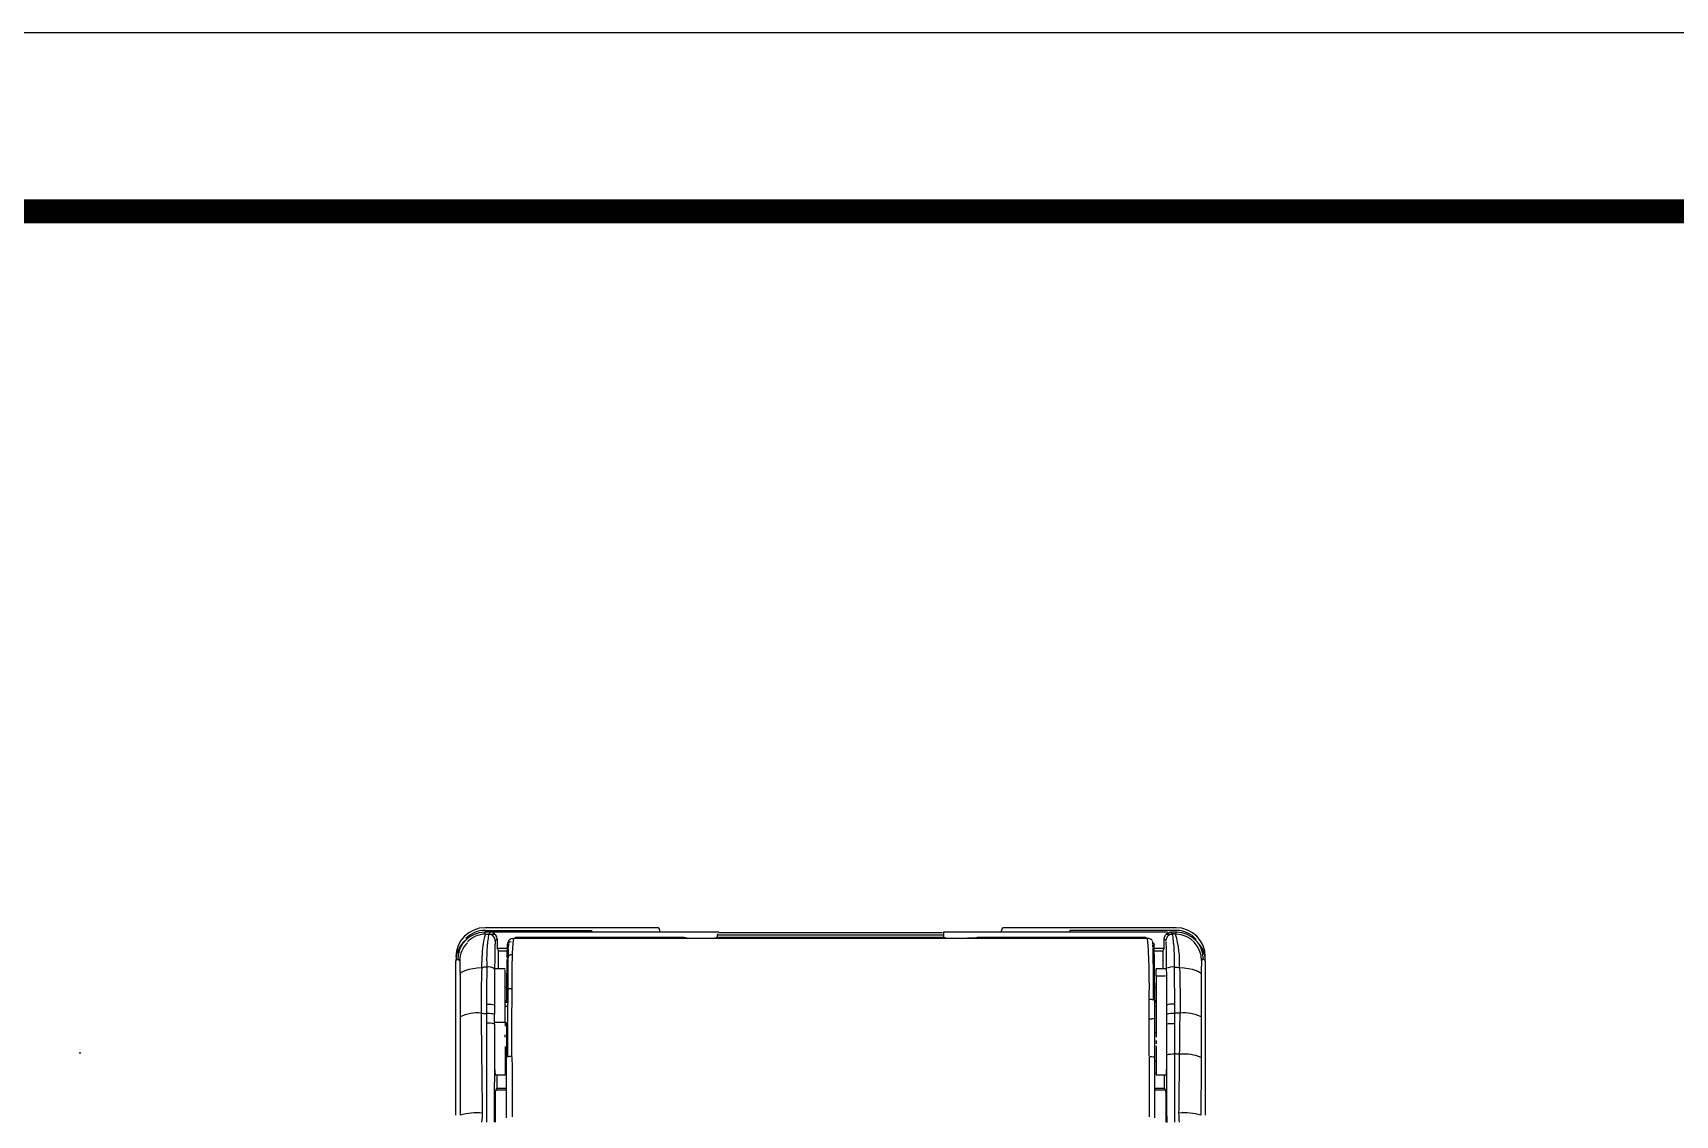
# Model space of a CAD drawing. Extents: x 1007 to 1797, y 752 to 1331.
# Drawn here: x 1133.8 to 1257.4, y 1249.3 to 1330.8 of the extents above; entities that cross this region are included whole.
import ezdxf

# ---------------------------------------------------------------- set-up
doc = ezdxf.new("R2010")
doc.units = 0
doc.header["$LTSCALE"] = 0.5
doc.header["$MEASUREMENT"] = 0
doc.layers.get('0').update_dxf_attribs({"linetype": 'CONTINUOUS'})
doc.layers.add('Make2D$_U+53EF_U+89C1_U+7EBF$_U+6B63_U+5207_U+7EBF', color=7, linetype='CONTINUOUS')

msp = doc.modelspace()

# ---------------------------------------------------------------- linework, layer by layer
at = {"ltscale": 0.5}
msp.add_lwpolyline([(1007.01, 752.03), (1796.89, 752.03), (1796.89, 1330.79), (1007.01, 1330.79)], close=True, dxfattribs=at)
at = {"color": 5, "linetype": 'ByBlock', "lineweight": 200, "const_width": 1.82}
msp.add_lwpolyline([(1019.71, 776.81), (1784.11, 776.81), (1784.11, 1317.35), (1019.71, 1317.35)], close=True, dxfattribs=at)
at = {"layer": 'Make2D$_U+53EF_U+89C1_U+7EBF$_U+6B63_U+5207_U+7EBF', "lineweight": 25}
for p, q in [((1180.79, 1263.41), (1167.84, 1263.41)), ((1167.84, 1263.21), (1175.84, 1263.21)), ((1175.84, 1263.21), (1175.84, 1263.07)), ((1180.99, 1263.07), (1180.99, 1263.21)), ((1206.7, 1263.07), (1206.7, 1263.21)), ((1219.84, 1263.41), (1206.9, 1263.41)), ((1211.84, 1263.21), (1211.84, 1263.07)), ((1219.84, 1263.21), (1211.84, 1263.21)), ((1167.8, 1263.05), (1167.88, 1262.97)), ((1168.24, 1263.07), (1167.82, 1263.07)), ((1168.1, 1262.93), (1168.24, 1263.07)), ((1168.1, 1262.92), (1168.59, 1262.92)), ((1185.42, 1263.07), (1168.24, 1263.07)), ((1168.74, 1262.57), (1168.6, 1262.43)), ((1168.74, 1262.57), (1168.74, 1261.88)), ((1170.14, 1262.7), (1182.83, 1262.7)), ((1182.83, 1262.7), (1183.05, 1262.66)), ((1185.13, 1262.66), (1185.34, 1262.7)), ((1185.34, 1262.7), (1185.34, 1262.84)), ((1202.34, 1262.84), (1185.34, 1262.84)), ((1185.34, 1262.7), (1202.34, 1262.7)), ((1185.42, 1263.04), (1202.26, 1263.04)), ((1219.2, 1263.07), (1202.34, 1263.07)), ((1202.34, 1262.84), (1202.34, 1262.7)), ((1202.34, 1262.7), (1202.55, 1262.66)), ((1204.64, 1262.66), (1204.86, 1262.7)), ((1204.86, 1262.7), (1217.54, 1262.7)), ((1217.54, 1262.7), (1217.68, 1262.61)), ((1219.08, 1262.44), (1218.95, 1262.57)), ((1218.95, 1261.88), (1218.95, 1262.57)), ((1219.1, 1262.92), (1219.58, 1262.92)), ((1219.45, 1263.07), (1219.58, 1262.94)), ((1219.87, 1263.07), (1219.45, 1263.07)), ((1219.79, 1262.97), (1219.88, 1263.05)), ((1165.64, 1260.92), (1165.78, 1261.06)), ((1165.64, 1249.3), (1165.64, 1260.92)), ((1165.79, 1261.06), (1165.92, 1260.93)), ((1168.84, 1261.67), (1168.74, 1261.88)), ((1168.74, 1261.88), (1169.49, 1261.88)), ((1168.84, 1261.67), (1169.49, 1261.67)), ((1168.84, 1260.31), (1168.84, 1261.67)), ((1218.18, 1261.88), (1218.95, 1261.88)), ((1218.2, 1261.67), (1218.84, 1261.67)), ((1218.95, 1261.88), (1218.84, 1261.67)), ((1218.84, 1261.67), (1218.84, 1260.32)), ((1221.76, 1260.94), (1221.89, 1261.07)), ((1222.04, 1260.92), (1222.04, 1249.3)), ((1169.34, 1260.31), (1168.61, 1260.31)), ((1219.07, 1260.32), (1218.34, 1260.32)), ((1218.34, 1259.78), (1219.04, 1259.78)), ((1169.46, 1258.91), (1169.34, 1258.91)), ((1218.34, 1258.91), (1218.23, 1258.91)), ((1169.46, 1257.91), (1169.34, 1257.91)), ((1169.34, 1257.81), (1169.51, 1257.81)), ((1169.56, 1257.47), (1169.34, 1257.47)), ((1218.34, 1257.91), (1218.23, 1257.91)), ((1218.34, 1257.81), (1218.23, 1257.81)), ((1218.34, 1257.48), (1218.23, 1257.48)), ((1168.54, 1256.31), (1169.34, 1256.31)), ((1169.34, 1256.31), (1169.34, 1256.01)), ((1169.34, 1255.18), (1169.34, 1255.34)), ((1218.23, 1255.53), (1218.34, 1255.53)), ((1169.45, 1253.33), (1169.34, 1253.33)), ((1218.34, 1253.33), (1218.23, 1253.33)), ((1169.34, 1252.31), (1168.63, 1252.31)), ((1168.74, 1251.31), (1168.74, 1252.31)), ((1169.34, 1252.46), (1169.45, 1252.46)), ((1218.23, 1252.46), (1218.34, 1252.46)), ((1219.07, 1252.31), (1218.34, 1252.31)), ((1218.95, 1252.31), (1218.95, 1251.31)), ((1168.64, 1251.17), (1168.74, 1251.31)), ((1169.45, 1251.31), (1168.74, 1251.31)), ((1218.95, 1251.31), (1218.23, 1251.31)), ((1218.95, 1251.31), (1219.04, 1251.17))]:
    msp.add_line(p, q, dxfattribs=at)
for points in [[(1167.84, 1263.41), (1166.63, 1263.41), (1165.64, 1262.43), (1165.64, 1261.21)], [(1167.84, 1263.21), (1167.29, 1263.21), (1166.77, 1262.99), (1166.39, 1262.59)], [(1180.99, 1263.21), (1180.99, 1263.32), (1180.9, 1263.41), (1180.79, 1263.41)], [(1206.9, 1263.41), (1206.79, 1263.41), (1206.7, 1263.32), (1206.7, 1263.21)], [(1222.04, 1261.21), (1222.04, 1262.43), (1221.06, 1263.41), (1219.84, 1263.41)], [(1221.36, 1262.52), (1220.98, 1262.96), (1220.43, 1263.21), (1219.85, 1263.21)], [(1166.39, 1262.47), (1165.92, 1262.09), (1165.64, 1261.52), (1165.64, 1260.92)], [(1167.79, 1263.07), (1166.69, 1263.07), (1165.79, 1262.17), (1165.79, 1261.07)], [(1166.52, 1262.28), (1166.15, 1261.92), (1165.94, 1261.44), (1165.93, 1260.93)], [(1167.82, 1262.93), (1167.33, 1262.91), (1166.86, 1262.7), (1166.51, 1262.35)], [(1167.92, 1262.93), (1167.94, 1262.93), (1167.96, 1262.93), (1167.98, 1262.93)], [(1168.1, 1262.93), (1167.98, 1262.11), (1167.93, 1261.28), (1167.97, 1260.44)], [(1167.98, 1262.93), (1168, 1262.93), (1168.02, 1262.93), (1168.04, 1262.93)], [(1168.04, 1262.93), (1168.06, 1262.93), (1168.08, 1262.93), (1168.1, 1262.93)], [(1168.6, 1262.43), (1168.6, 1262.71), (1168.38, 1262.93), (1168.1, 1262.93)], [(1168.74, 1262.57), (1168.74, 1262.77), (1168.61, 1262.95), (1168.42, 1263.03)], [(1168.6, 1262.42), (1168.6, 1262.41), (1168.6, 1262.38), (1168.59, 1262.33)], [(1169.51, 1262.11), (1169.5, 1262.04), (1169.5, 1261.96), (1169.49, 1261.86)], [(1169.99, 1262.61), (1169.72, 1262.61), (1169.51, 1262.39), (1169.5, 1262.12)], [(1169.5, 1262.12), (1169.5, 1262.12), (1169.5, 1262.11), (1169.51, 1262.11)], [(1169.61, 1261.89), (1169.61, 1262.01), (1169.62, 1262.12), (1169.62, 1262.22)], [(1169.63, 1262.28), (1169.67, 1262.32), (1169.73, 1262.36), (1169.79, 1262.38)], [(1169.99, 1262.61), (1170.04, 1262.64), (1170.09, 1262.67), (1170.14, 1262.7)], [(1185.34, 1262.84), (1185.34, 1262.86), (1185.34, 1262.87), (1185.35, 1262.88)], [(1185.35, 1262.92), (1185.35, 1262.93), (1185.35, 1262.94), (1185.35, 1262.95)], [(1185.35, 1262.88), (1185.35, 1262.9), (1185.35, 1262.91), (1185.35, 1262.92)], [(1202.32, 1263.04), (1202.32, 1263.04), (1202.33, 1263.04), (1202.33, 1263.03)], [(1202.33, 1263.03), (1202.33, 1263.03), (1202.33, 1263.03), (1202.33, 1263.02)], [(1202.33, 1263.02), (1202.33, 1263.01), (1202.33, 1263), (1202.34, 1262.98)], [(1204.14, 1262.65), (1204.2, 1262.65), (1204.27, 1262.65), (1204.32, 1262.65)], [(1218.03, 1262.47), (1217.94, 1262.55), (1217.82, 1262.6), (1217.7, 1262.61)], [(1217.82, 1258.01), (1217.85, 1259.54), (1217.81, 1261.08), (1217.7, 1262.61)], [(1218.05, 1262.42), (1218.05, 1262.36), (1218.06, 1262.29), (1218.06, 1262.21)], [(1218.07, 1262.15), (1218.07, 1262.08), (1218.07, 1262.01), (1218.08, 1261.93)], [(1218.15, 1262.27), (1218.17, 1262.22), (1218.18, 1262.16), (1218.18, 1262.11)], [(1218.19, 1261.86), (1218.19, 1261.96), (1218.18, 1262.04), (1218.18, 1262.11)], [(1218.95, 1262.57), (1218.95, 1262.61), (1218.95, 1262.65), (1218.97, 1262.7)], [(1218.97, 1262.7), (1218.98, 1262.74), (1218.99, 1262.78), (1219.02, 1262.82)], [(1219.02, 1262.82), (1219.04, 1262.86), (1219.06, 1262.89), (1219.1, 1262.92)], [(1219.58, 1262.94), (1219.3, 1262.94), (1219.08, 1262.71), (1219.08, 1262.44)], [(1219.09, 1262.33), (1219.09, 1262.35), (1219.09, 1262.36), (1219.09, 1262.37)], [(1219.11, 1262.02), (1219.1, 1262.15), (1219.1, 1262.26), (1219.09, 1262.33)], [(1219.1, 1262.92), (1219.13, 1262.95), (1219.16, 1262.98), (1219.2, 1263)], [(1219.12, 1261.55), (1219.11, 1261.74), (1219.11, 1261.89), (1219.11, 1262.02)], [(1219.2, 1263), (1219.24, 1263.02), (1219.28, 1263.04), (1219.32, 1263.05)], [(1219.32, 1263.05), (1219.36, 1263.06), (1219.4, 1263.07), (1219.45, 1263.07)], [(1219.76, 1262.94), (1219.7, 1262.94), (1219.64, 1262.94), (1219.58, 1262.94)], [(1219.72, 1260.45), (1219.74, 1261.28), (1219.7, 1262.11), (1219.59, 1262.93)], [(1220.1, 1260.42), (1220.14, 1261.26), (1220.04, 1262.09), (1219.81, 1262.9)], [(1221.76, 1260.94), (1221.76, 1262.01), (1220.92, 1262.89), (1219.84, 1262.93)], [(1221.89, 1261.07), (1221.89, 1262.17), (1221, 1263.07), (1219.89, 1263.07)], [(1222.04, 1260.92), (1222.04, 1261.45), (1221.83, 1261.96), (1221.46, 1262.33)], [(1168.56, 1260.93), (1168.56, 1260.72), (1168.56, 1260.51), (1168.55, 1260.3)], [(1168.57, 1261.54), (1168.57, 1261.36), (1168.56, 1261.14), (1168.56, 1260.93)], [(1169.47, 1261.03), (1169.47, 1260.93), (1169.47, 1260.82), (1169.47, 1260.72)], [(1169.49, 1261.86), (1169.49, 1261.77), (1169.49, 1261.66), (1169.48, 1261.54)], [(1169.48, 1261.54), (1169.48, 1261.44), (1169.48, 1261.32), (1169.48, 1261.2)], [(1169.9, 1261.38), (1169.71, 1261.4), (1169.53, 1261.28), (1169.48, 1261.1)], [(1169.57, 1260.06), (1169.58, 1260.45), (1169.58, 1260.84), (1169.59, 1261.22)], [(1169.59, 1261.28), (1169.6, 1261.48), (1169.6, 1261.67), (1169.61, 1261.84)], [(1169.87, 1258.81), (1169.87, 1259.68), (1169.87, 1260.54), (1169.9, 1261.38)], [(1218.08, 1261.88), (1218.08, 1261.82), (1218.08, 1261.76), (1218.08, 1261.7)], [(1218.08, 1261.68), (1218.09, 1261.59), (1218.09, 1261.5), (1218.09, 1261.41)], [(1218.09, 1261.41), (1218.09, 1261.31), (1218.1, 1261.22), (1218.1, 1261.12)], [(1218.1, 1261.12), (1218.1, 1261.02), (1218.1, 1260.91), (1218.1, 1260.81)], [(1218.1, 1260.81), (1218.1, 1260.71), (1218.11, 1260.61), (1218.11, 1260.5)], [(1218.22, 1260.14), (1218.22, 1260.44), (1218.21, 1260.75), (1218.21, 1261.03)], [(1219.13, 1260.94), (1219.12, 1261.15), (1219.12, 1261.36), (1219.12, 1261.55)], [(1219.13, 1260.3), (1219.13, 1260.52), (1219.13, 1260.73), (1219.13, 1260.94)], [(1221.76, 1260.94), (1221.76, 1260.93), (1221.76, 1260.91), (1221.75, 1260.85)], [(1221.75, 1260.85), (1221.75, 1260.8), (1221.75, 1260.72), (1221.75, 1260.63)], [(1222.04, 1260.92), (1222, 1260.96), (1221.95, 1261.01), (1221.9, 1261.06)], [(1165.94, 1260.63), (1165.94, 1260.53), (1165.94, 1260.4), (1165.94, 1260.27)], [(1165.94, 1260.27), (1165.95, 1260.14), (1165.95, 1260.01), (1165.95, 1259.85)], [(1165.95, 1259.85), (1165.96, 1260.14), (1166.6, 1260.36), (1167.59, 1260.42)], [(1165.95, 1259.85), (1165.95, 1259.54), (1165.95, 1259.21), (1165.95, 1258.87)], [(1167.59, 1260.42), (1167.55, 1259.3), (1167.53, 1258.14), (1167.54, 1256.98)], [(1167.97, 1260.44), (1167.84, 1260.44), (1167.72, 1260.43), (1167.59, 1260.42)], [(1167.97, 1260.44), (1167.95, 1259.52), (1167.94, 1258.57), (1167.94, 1257.64)], [(1168.55, 1260.3), (1168.39, 1260.44), (1168.17, 1260.49), (1167.97, 1260.44)], [(1168.55, 1260.3), (1168.55, 1259.41), (1168.55, 1258.49), (1168.54, 1257.57)], [(1169.34, 1256.31), (1169.34, 1258.53), (1169.34, 1259.84), (1169.34, 1260.25)], [(1169.57, 1258.77), (1169.57, 1259.2), (1169.57, 1259.63), (1169.57, 1260.05)], [(1218.11, 1260.5), (1218.11, 1260.3), (1218.11, 1260.09), (1218.11, 1259.88)], [(1218.11, 1259.88), (1218.11, 1259.67), (1218.12, 1259.46), (1218.12, 1259.25)], [(1218.34, 1259.78), (1218.34, 1259.96), (1218.34, 1260.13), (1218.34, 1260.31)], [(1218.34, 1259.78), (1218.34, 1258.25), (1218.34, 1256.71), (1218.34, 1255.18)], [(1219.14, 1257.58), (1219.14, 1258.49), (1219.14, 1259.4), (1219.13, 1260.28)], [(1219.72, 1260.45), (1219.53, 1260.47), (1219.35, 1260.44), (1219.18, 1260.36)], [(1219.74, 1257.65), (1219.74, 1258.58), (1219.73, 1259.52), (1219.72, 1260.45)], [(1219.72, 1260.45), (1219.84, 1260.44), (1219.97, 1260.43), (1220.1, 1260.42)], [(1220.1, 1260.42), (1221.08, 1260.36), (1221.72, 1260.14), (1221.74, 1259.86)], [(1220.1, 1260.42), (1220.14, 1259.21), (1220.16, 1258.06), (1220.14, 1256.98)], [(1221.74, 1259.86), (1221.73, 1258.83), (1221.73, 1257.76), (1221.73, 1256.7)], [(1169.46, 1258.92), (1169.46, 1258.85), (1169.46, 1258.78), (1169.46, 1258.7)], [(1169.87, 1258.81), (1169.72, 1258.84), (1169.57, 1258.8), (1169.46, 1258.7)], [(1169.46, 1258.7), (1169.46, 1258.62), (1169.46, 1258.53), (1169.46, 1258.44)], [(1169.46, 1258.44), (1169.46, 1258.36), (1169.46, 1258.27), (1169.46, 1258.18)], [(1169.56, 1256.31), (1169.56, 1257.13), (1169.56, 1257.95), (1169.57, 1258.77)], [(1169.86, 1253.77), (1169.86, 1255.45), (1169.86, 1257.12), (1169.87, 1258.81)], [(1218.12, 1259.25), (1218.12, 1258.82), (1218.12, 1258.4), (1218.12, 1257.98)], [(1167.54, 1256.98), (1167, 1257.04), (1166.45, 1256.94), (1165.96, 1256.7)], [(1167.94, 1257.64), (1167.94, 1257.41), (1167.94, 1257.18), (1167.94, 1256.94)], [(1168.04, 1257.64), (1168.01, 1257.64), (1167.97, 1257.64), (1167.94, 1257.64)], [(1168.54, 1257.57), (1168.4, 1257.66), (1168.21, 1257.63), (1168.04, 1257.64)], [(1168.54, 1257.57), (1168.54, 1257.35), (1168.54, 1257.12), (1168.54, 1256.89)], [(1169.46, 1258.18), (1169.46, 1258.12), (1169.46, 1258.05), (1169.46, 1257.98)], [(1169.46, 1257.92), (1169.46, 1257.87), (1169.46, 1257.83), (1169.46, 1257.79)], [(1218.12, 1257.98), (1218.04, 1257.99), (1217.93, 1258.01), (1217.82, 1258.01)], [(1217.82, 1256.53), (1217.82, 1257.02), (1217.82, 1257.5), (1217.82, 1257.98)], [(1218.22, 1257.93), (1218.21, 1257.95), (1218.17, 1257.96), (1218.12, 1257.98)], [(1218.23, 1256.53), (1218.23, 1256.69), (1218.23, 1256.85), (1218.23, 1257)], [(1219.64, 1257.65), (1219.48, 1257.64), (1219.28, 1257.67), (1219.14, 1257.58)], [(1219.14, 1256.91), (1219.14, 1257.14), (1219.14, 1257.36), (1219.14, 1257.58)], [(1219.74, 1257.65), (1219.71, 1257.65), (1219.68, 1257.65), (1219.64, 1257.65)], [(1219.74, 1256.97), (1219.74, 1257.2), (1219.75, 1257.42), (1219.74, 1257.65)], [(1221.73, 1256.7), (1221.24, 1256.94), (1220.69, 1257.04), (1220.14, 1256.98)], [(1167.54, 1256.98), (1167.67, 1256.97), (1167.81, 1256.96), (1167.94, 1256.94)], [(1168.05, 1256.95), (1168.01, 1256.95), (1167.98, 1256.95), (1167.94, 1256.94)], [(1167.94, 1256.94), (1167.94, 1256.7), (1167.94, 1256.46), (1167.94, 1256.22)], [(1168.54, 1256.15), (1168.36, 1256.24), (1168.14, 1256.21), (1167.94, 1256.22)], [(1167.94, 1256.22), (1167.94, 1253.74), (1167.94, 1251.26), (1167.94, 1248.77)], [(1168.54, 1256.89), (1168.39, 1256.95), (1168.21, 1256.94), (1168.05, 1256.95)], [(1168.54, 1256.15), (1168.54, 1253.7), (1168.53, 1251.23), (1168.53, 1248.76)], [(1168.54, 1256.31), (1168.54, 1256.5), (1168.54, 1256.69), (1168.54, 1256.89)], [(1168.54, 1256.15), (1168.54, 1256.21), (1168.54, 1256.26), (1168.54, 1256.31)], [(1169.56, 1253.71), (1169.56, 1254.56), (1169.56, 1255.4), (1169.56, 1256.24)], [(1217.82, 1253.77), (1217.82, 1254.69), (1217.82, 1255.61), (1217.82, 1256.53)], [(1218.13, 1256.54), (1218.06, 1256.54), (1217.95, 1256.53), (1217.85, 1256.53)], [(1218.23, 1256.53), (1218.23, 1256.53), (1218.2, 1256.53), (1218.13, 1256.54)], [(1219.14, 1256.91), (1219.33, 1256.99), (1219.54, 1256.96), (1219.74, 1256.97)], [(1219.14, 1256.15), (1219.14, 1256.4), (1219.14, 1256.65), (1219.14, 1256.91)], [(1219.14, 1256.15), (1219.32, 1256.24), (1219.55, 1256.2), (1219.75, 1256.21)], [(1219.15, 1253.86), (1219.15, 1254.62), (1219.15, 1255.38), (1219.14, 1256.15)], [(1220.14, 1256.98), (1220.01, 1256.97), (1219.88, 1256.97), (1219.74, 1256.97)], [(1219.75, 1256.21), (1219.75, 1256.46), (1219.74, 1256.72), (1219.74, 1256.97)], [(1219.75, 1253.91), (1219.75, 1254.68), (1219.75, 1255.44), (1219.75, 1256.21)], [(1220.11, 1253.89), (1220.12, 1254.92), (1220.13, 1255.95), (1220.14, 1256.98)], [(1221.73, 1256.7), (1221.72, 1255.69), (1221.72, 1254.67), (1221.72, 1253.65)], [(1218.23, 1253.71), (1218.23, 1254.04), (1218.23, 1254.35), (1218.23, 1254.67)], [(1218.34, 1254.92), (1218.34, 1254.83), (1218.34, 1254.75), (1218.34, 1254.66)], [(1137.3, 1254), (1137.34, 1254), (1137.37, 1254), (1137.41, 1254)], [(1168.57, 1253.18), (1168.56, 1253.36), (1168.56, 1253.56), (1168.56, 1253.78)], [(1169.34, 1254.48), (1169.34, 1253.03), (1169.34, 1252.31), (1169.34, 1252.31)], [(1169.57, 1253.69), (1169.49, 1253.69), (1169.45, 1253.67), (1169.45, 1253.66)], [(1169.45, 1253.03), (1169.45, 1253.24), (1169.45, 1253.45), (1169.45, 1253.66)], [(1169.83, 1253.71), (1169.73, 1253.71), (1169.63, 1253.7), (1169.57, 1253.69)], [(1169.86, 1253.71), (1169.87, 1252.2), (1169.87, 1250.68), (1169.87, 1249.17)], [(1217.82, 1253.71), (1217.82, 1252.2), (1217.81, 1250.68), (1217.81, 1249.17)], [(1217.86, 1253.71), (1217.95, 1253.71), (1218.05, 1253.7), (1218.12, 1253.7)], [(1218.12, 1253.7), (1218.19, 1253.69), (1218.23, 1253.67), (1218.23, 1253.66)], [(1218.23, 1253.04), (1218.23, 1253.24), (1218.23, 1253.45), (1218.23, 1253.66)], [(1218.34, 1254.51), (1218.34, 1253.78), (1218.34, 1253.05), (1218.34, 1252.31)], [(1219.12, 1253.41), (1219.12, 1253.18), (1219.11, 1252.97), (1219.11, 1252.81)], [(1219.12, 1253.42), (1219.12, 1253.41), (1219.12, 1253.41), (1219.12, 1253.41)], [(1219.16, 1248.75), (1219.15, 1250.46), (1219.15, 1252.16), (1219.15, 1253.85)], [(1219.19, 1253.87), (1219.28, 1253.9), (1219.51, 1253.91), (1219.75, 1253.91)], [(1219.74, 1248.77), (1219.74, 1250.49), (1219.74, 1252.2), (1219.75, 1253.91)], [(1220.11, 1253.89), (1219.99, 1253.9), (1219.87, 1253.9), (1219.75, 1253.91)], [(1220.06, 1249.46), (1220.08, 1250.94), (1220.09, 1252.42), (1220.11, 1253.89)], [(1221.72, 1253.65), (1221.22, 1253.85), (1220.69, 1253.94), (1220.15, 1253.89)], [(1168.58, 1252.72), (1168.56, 1252.59), (1168.58, 1252.45), (1168.62, 1252.32)], [(1168.58, 1252.72), (1168.58, 1252.85), (1168.57, 1253), (1168.57, 1253.18)], [(1169.45, 1252.41), (1169.45, 1252.62), (1169.45, 1252.83), (1169.45, 1253.03)], [(1169.45, 1251.78), (1169.45, 1251.99), (1169.45, 1252.2), (1169.45, 1252.41)], [(1218.23, 1252.41), (1218.23, 1252.62), (1218.23, 1252.83), (1218.23, 1253.04)], [(1218.23, 1251.8), (1218.23, 1252), (1218.23, 1252.21), (1218.23, 1252.41)], [(1219.07, 1252.31), (1219.07, 1252.31), (1219.07, 1252.31), (1219.07, 1252.32)], [(1169.45, 1251.17), (1169.18, 1251.17), (1168.91, 1251.17), (1168.64, 1251.17)], [(1169.45, 1250.88), (1169.45, 1251.18), (1169.45, 1251.48), (1169.45, 1251.78)], [(1219.04, 1251.17), (1218.77, 1251.17), (1218.5, 1251.17), (1218.23, 1251.17)], [(1219.04, 1251.17), (1219.05, 1251.16), (1219.05, 1251.13), (1219.05, 1251.07)], [(1219.05, 1251.07), (1219.06, 1251.01), (1219.06, 1250.92), (1219.06, 1250.81)], [(1168.61, 1249.91), (1168.61, 1250.09), (1168.61, 1250.26), (1168.62, 1250.41)], [(1168.61, 1249.35), (1168.61, 1249.54), (1168.61, 1249.73), (1168.61, 1249.91)], [(1168.62, 1250.41), (1168.62, 1250.56), (1168.62, 1250.7), (1168.62, 1250.81)], [(1218.23, 1249.09), (1218.23, 1249.39), (1218.23, 1249.69), (1218.23, 1249.99)], [(1219.06, 1250.81), (1219.07, 1250.7), (1219.07, 1250.57), (1219.07, 1250.42)], [(1167.62, 1249.46), (1167.07, 1249.5), (1166.51, 1249.44), (1165.97, 1249.3)], [(1167.62, 1249.46), (1167.62, 1249.23), (1167.61, 1249), (1167.58, 1248.77)], [(1168.61, 1248.78), (1168.61, 1248.97), (1168.61, 1249.16), (1168.61, 1249.35)], [(1219.08, 1249.35), (1219.08, 1249.16), (1219.08, 1248.97), (1219.08, 1248.78)], [(1221.71, 1249.3), (1221.17, 1249.44), (1220.62, 1249.5), (1220.06, 1249.46)], [(1220.1, 1248.77), (1220.07, 1249), (1220.06, 1249.23), (1220.06, 1249.46)]]:
    msp.add_open_spline(points, degree=3, dxfattribs=at)
for points, knots in [([(1167.59, 1260.42), (1167.61, 1261.13), (1167.66, 1261.77), (1167.71, 1262.22), (1167.77, 1262.66), (1167.85, 1262.92), (1167.92, 1262.93)], [0, 0, 0, 0, 1, 1, 1, 2, 2, 2, 2]), ([(1168.59, 1262.33), (1168.59, 1262.26), (1168.58, 1262.15), (1168.58, 1262.02), (1168.58, 1261.89), (1168.57, 1261.73), (1168.57, 1261.54)], [1, 1, 1, 1, 2, 2, 2, 3, 3, 3, 3]), ([(1169.9, 1261.38), (1169.92, 1261.66), (1169.93, 1261.91), (1169.94, 1262.12), (1169.96, 1262.33), (1169.98, 1262.49), (1169.99, 1262.61)], [0, 0, 0, 0, 1, 1, 1, 2, 2, 2, 2]), ([(1179.89, 1262.59), (1178.8, 1262.59), (1177.71, 1262.59), (1176.62, 1262.6), (1175.53, 1262.6), (1174.43, 1262.6), (1173.33, 1262.6), (1172.22, 1262.6), (1171.11, 1262.6), (1169.99, 1262.61)], [0, 0, 0, 0, 1, 1, 1, 2, 2, 2, 3, 3, 3, 3]), ([(1184.33, 1262.59), (1183.82, 1262.59), (1183.32, 1262.59), (1182.82, 1262.59), (1182.32, 1262.59), (1181.83, 1262.59), (1181.34, 1262.59), (1180.85, 1262.59), (1180.37, 1262.59), (1179.89, 1262.59)], [0, 0, 0, 0, 1, 1, 1, 2, 2, 2, 3, 3, 3, 3]), ([(1193.84, 1262.59), (1192.78, 1262.59), (1191.72, 1262.59), (1190.66, 1262.59), (1189.6, 1262.59), (1188.54, 1262.59), (1187.48, 1262.59), (1186.43, 1262.59), (1185.38, 1262.59), (1184.33, 1262.59)], [0, 0, 0, 0, 1, 1, 1, 2, 2, 2, 3, 3, 3, 3]), ([(1203.36, 1262.59), (1202.31, 1262.59), (1201.25, 1262.59), (1200.2, 1262.59), (1199.14, 1262.59), (1198.09, 1262.59), (1197.03, 1262.59), (1195.97, 1262.59), (1194.91, 1262.59), (1193.84, 1262.59)], [0, 0, 0, 0, 1, 1, 1, 2, 2, 2, 3, 3, 3, 3]), ([(1202.34, 1262.98), (1202.34, 1262.96), (1202.34, 1262.94), (1202.34, 1262.92), (1202.34, 1262.91), (1202.34, 1262.91), (1202.34, 1262.9)], [3, 3, 3, 3, 4, 4, 4, 5, 5, 5, 5]), ([(1207.8, 1262.59), (1207.32, 1262.59), (1206.83, 1262.59), (1206.35, 1262.59), (1205.86, 1262.59), (1205.36, 1262.59), (1204.87, 1262.59), (1204.37, 1262.59), (1203.87, 1262.59), (1203.36, 1262.59)], [0, 0, 0, 0, 1, 1, 1, 2, 2, 2, 3, 3, 3, 3]), ([(1204.32, 1262.65), (1204.38, 1262.65), (1204.43, 1262.65), (1204.48, 1262.65), (1204.52, 1262.65), (1204.56, 1262.65), (1204.59, 1262.65), (1204.61, 1262.66), (1204.63, 1262.66), (1204.64, 1262.66)], [1, 1, 1, 1, 2, 2, 2, 3, 3, 3, 4, 4, 4, 4]), ([(1217.68, 1262.61), (1216.54, 1262.6), (1215.4, 1262.6), (1214.29, 1262.6), (1213.17, 1262.6), (1212.08, 1262.6), (1210.99, 1262.6), (1209.91, 1262.59), (1208.85, 1262.59), (1207.8, 1262.59)], [0, 0, 0, 0, 1, 1, 1, 2, 2, 2, 3, 3, 3, 3]), ([(1165.92, 1260.93), (1165.93, 1260.93), (1165.93, 1260.9), (1165.93, 1260.85), (1165.93, 1260.8), (1165.94, 1260.73), (1165.94, 1260.63)], [0, 0, 0, 0, 1, 1, 1, 2, 2, 2, 2]), ([(1169.47, 1260.72), (1169.47, 1260.58), (1169.47, 1260.44), (1169.47, 1260.3), (1169.47, 1260.15), (1169.46, 1260), (1169.46, 1259.84), (1169.46, 1259.68), (1169.46, 1259.52), (1169.46, 1259.35)], [0, 0, 0, 0, 1, 1, 1, 2, 2, 2, 3, 3, 3, 3]), ([(1218.21, 1261.03), (1218.21, 1261.21), (1218.21, 1261.37), (1218.2, 1261.5), (1218.2, 1261.64), (1218.2, 1261.76), (1218.19, 1261.86)], [0, 0, 0, 0, 1, 1, 1, 2, 2, 2, 2]), ([(1218.23, 1257.94), (1218.23, 1258.39), (1218.23, 1258.8), (1218.23, 1259.16), (1218.22, 1259.52), (1218.22, 1259.83), (1218.22, 1260.14)], [0, 0, 0, 0, 1, 1, 1, 2, 2, 2, 2]), ([(1221.75, 1260.63), (1221.74, 1260.53), (1221.74, 1260.41), (1221.74, 1260.28), (1221.74, 1260.15), (1221.74, 1260.01), (1221.74, 1259.86)], [2, 2, 2, 2, 3, 3, 3, 4, 4, 4, 4]), ([(1165.95, 1258.87), (1165.95, 1258.53), (1165.96, 1258.18), (1165.96, 1257.81), (1165.96, 1257.45), (1165.96, 1257.08), (1165.96, 1256.7)], [1, 1, 1, 1, 2, 2, 2, 3, 3, 3, 3]), ([(1169.46, 1259.35), (1169.46, 1259.28), (1169.46, 1259.21), (1169.46, 1259.14), (1169.46, 1259.07), (1169.46, 1258.99), (1169.46, 1258.92)], [0, 0, 0, 0, 1, 1, 1, 2, 2, 2, 2]), ([(1218.23, 1257), (1218.23, 1257.16), (1218.23, 1257.31), (1218.23, 1257.46), (1218.23, 1257.62), (1218.23, 1257.77), (1218.23, 1257.92)], [1, 1, 1, 1, 2, 2, 2, 3, 3, 3, 3]), ([(1165.96, 1256.7), (1165.96, 1255.92), (1165.96, 1255.12), (1165.96, 1254.31), (1165.97, 1253.5), (1165.97, 1252.68), (1165.97, 1251.84), (1165.97, 1251.01), (1165.97, 1250.16), (1165.97, 1249.3)], [0, 0, 0, 0, 1, 1, 1, 2, 2, 2, 3, 3, 3, 3]), ([(1167.54, 1256.98), (1167.55, 1255.73), (1167.57, 1254.48), (1167.58, 1253.22), (1167.59, 1252.6), (1167.6, 1251.97), (1167.6, 1251.34), (1167.61, 1250.71), (1167.62, 1250.09), (1167.62, 1249.46)], [0, 0, 0, 0, 1, 1, 1, 2, 2, 2, 3, 3, 3, 3]), ([(1169.45, 1256.31), (1169.45, 1255.93), (1169.45, 1255.55), (1169.45, 1255.17), (1169.45, 1254.69), (1169.45, 1254.21), (1169.45, 1253.71)], [0, 0, 0, 0, 1, 1, 1, 2, 2, 2, 2]), ([(1218.23, 1254.67), (1218.23, 1254.99), (1218.23, 1255.3), (1218.23, 1255.61), (1218.23, 1255.92), (1218.23, 1256.23), (1218.23, 1256.53)], [1, 1, 1, 1, 2, 2, 2, 3, 3, 3, 3]), ([(1221.72, 1253.65), (1221.72, 1253.17), (1221.72, 1252.69), (1221.72, 1252.2), (1221.72, 1251.72), (1221.72, 1251.23), (1221.71, 1250.75), (1221.71, 1250.27), (1221.71, 1249.78), (1221.71, 1249.3)], [0, 0, 0, 0, 1, 1, 1, 2, 2, 2, 3, 3, 3, 3]), ([(1219.11, 1252.81), (1219.1, 1252.64), (1219.1, 1252.52), (1219.09, 1252.43), (1219.09, 1252.35), (1219.08, 1252.31), (1219.07, 1252.31)], [2, 2, 2, 2, 3, 3, 3, 4, 4, 4, 4]), ([(1168.62, 1250.81), (1168.63, 1250.92), (1168.63, 1251.01), (1168.63, 1251.07), (1168.63, 1251.12), (1168.64, 1251.15), (1168.64, 1251.16)], [4, 4, 4, 4, 5, 5, 5, 6, 6, 6, 6]), ([(1169.45, 1249.09), (1169.45, 1249.39), (1169.45, 1249.69), (1169.45, 1249.99), (1169.45, 1250.29), (1169.45, 1250.59), (1169.45, 1250.88)], [0, 0, 0, 0, 1, 1, 1, 2, 2, 2, 2]), ([(1218.23, 1249.99), (1218.23, 1250.29), (1218.23, 1250.59), (1218.23, 1250.88), (1218.23, 1251.18), (1218.23, 1251.48), (1218.23, 1251.78)], [1, 1, 1, 1, 2, 2, 2, 3, 3, 3, 3]), ([(1219.07, 1250.42), (1219.07, 1250.26), (1219.07, 1250.1), (1219.08, 1249.92), (1219.08, 1249.74), (1219.08, 1249.55), (1219.08, 1249.35)], [3, 3, 3, 3, 4, 4, 4, 5, 5, 5, 5])]:
    msp.add_open_spline(points, degree=3, knots=knots, dxfattribs=at)

doc.saveas('drawing.dxf')
